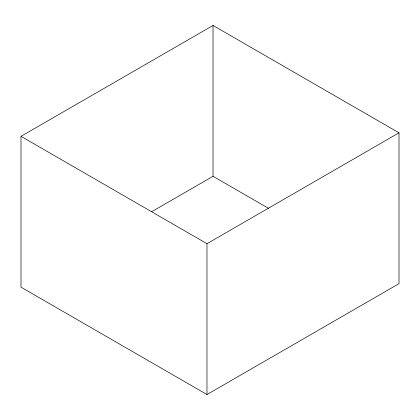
<?xml version="1.0" encoding="UTF-8"?>
<svg xmlns="http://www.w3.org/2000/svg" width="420" height="420" viewBox="0 0 420 420"><rect width="100%" height="100%" fill="white"/><g stroke="black" fill="none" stroke-linecap="round" stroke-linejoin="round"><path stroke-width="0.63" d="M21 136.332L213.029 25.463L399 132.83L399 283.668L206.971 394.538L21 287.17L21 136.332L206.971 243.7L399 132.83M151.672 211.727L213.029 176.3L268.595 208.383M213.029 25.463L213.029 176.3M206.971 243.7L206.971 394.538"/></g></svg>
